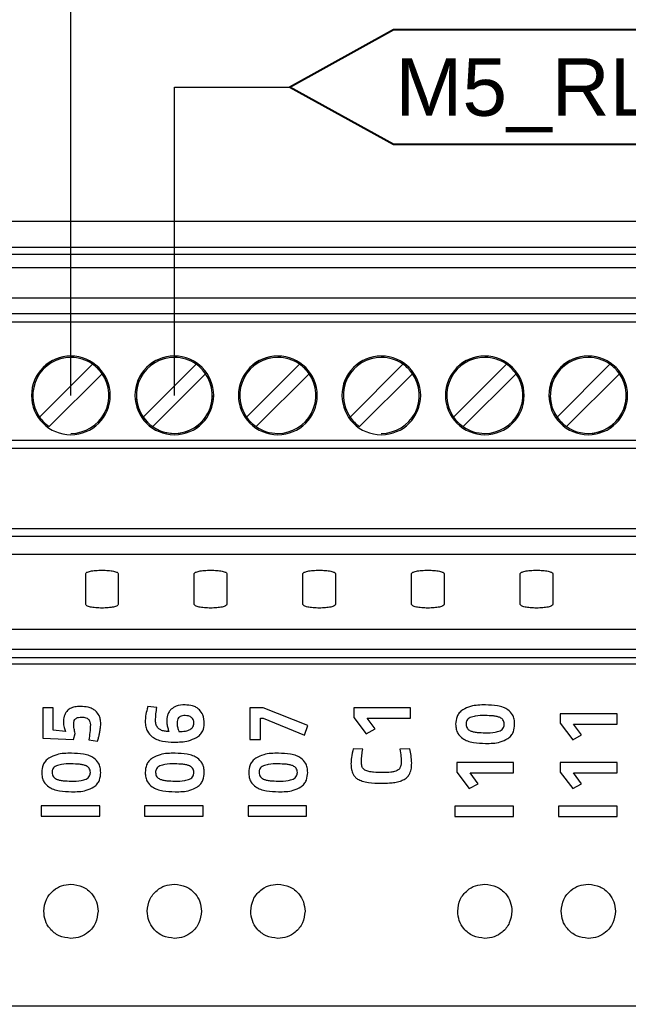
# Model space of a CAD drawing. Header units: millimetres. Extents: x 32696 to 36207, y 16706 to 17911.
# Drawn here: x 35110.7 to 35163.6, y 17551.1 to 17637 of the extents above; entities that cross this region are included whole.
import ezdxf
from ezdxf.enums import TextEntityAlignment as Align

# ---------------------------------------------------------------- set-up
doc = ezdxf.new("R2010")
doc.units = ezdxf.units.MM
doc.header["$LTSCALE"] = 0.1
doc.layers.get('0').update_dxf_attribs({"lineweight": 20})
doc.layers.add('COMANDOS', color=5, linetype='Continuous', lineweight=25)
doc.styles.get("Standard").update_dxf_attribs({"font": 'arial.ttf'})

# ---------------------------------------------------------------- blocks, each defined once
blk = doc.blocks.new('CLP-XP352')
at = {"lineweight": 9}
for p, q in [((35228.046, 17425.014), (35017.141, 17425.014)), ((35165.464, 17424.074), (35221.193, 17424.074)), ((35166.264, 17423.814), (35220.394, 17423.814)), ((35174.674, 17423.814), (35177.694, 17423.814)), ((35178.484, 17423.814), (35181.504, 17423.814)), ((35182.294, 17423.814), (35185.314, 17423.814)), ((35186.104, 17423.814), (35189.124, 17423.814)), ((35189.914, 17423.814), (35192.934, 17423.814)), ((35193.724, 17423.814), (35196.744, 17423.814)), ((35220.394, 17423.314), (35166.264, 17423.314)), ((35220.394, 17422.194), (35166.264, 17422.194)), ((35220.394, 17421.614), (35166.264, 17421.614)), ((35220.394, 17421.314), (35166.264, 17421.314)), ((35176.184, 17420.064), (35176.184, 17420.064)), ((35179.994, 17420.064), (35179.994, 17420.064)), ((35183.804, 17420.064), (35183.804, 17420.064)), ((35187.614, 17420.064), (35187.614, 17420.064)), ((35191.424, 17420.064), (35191.424, 17420.064)), ((35195.234, 17420.064), (35195.234, 17420.064)), ((35175.033, 17417.816), (35176.981, 17419.764)), ((35176.981, 17419.764), (35175.033, 17417.816)), ((35176.981, 17419.764), (35176.981, 17419.764)), ((35178.843, 17417.816), (35180.791, 17419.764)), ((35180.791, 17419.764), (35178.843, 17417.816)), ((35180.791, 17419.764), (35180.791, 17419.764)), ((35182.653, 17417.816), (35184.601, 17419.764)), ((35184.601, 17419.764), (35182.653, 17417.816)), ((35184.601, 17419.764), (35184.601, 17419.764)), ((35186.463, 17417.816), (35188.411, 17419.764)), ((35188.411, 17419.764), (35186.463, 17417.816)), ((35188.411, 17419.764), (35188.411, 17419.764)), ((35190.273, 17417.816), (35192.221, 17419.764)), ((35192.221, 17419.764), (35190.273, 17417.816)), ((35192.221, 17419.764), (35192.221, 17419.764)), ((35194.083, 17417.816), (35196.031, 17419.764)), ((35196.031, 17419.764), (35194.083, 17417.816)), ((35196.031, 17419.764), (35196.031, 17419.764)), ((35177.335, 17419.411), (35175.386, 17417.463)), ((35181.145, 17419.411), (35179.196, 17417.463)), ((35184.955, 17419.411), (35183.006, 17417.463)), ((35188.765, 17419.411), (35186.816, 17417.463)), ((35192.575, 17419.411), (35190.626, 17417.463)), ((35196.385, 17419.411), (35194.436, 17417.463)), ((35174.784, 17418.614), (35174.784, 17418.614)), ((35177.584, 17418.614), (35177.584, 17418.614)), ((35178.594, 17418.614), (35178.594, 17418.614)), ((35181.394, 17418.614), (35181.394, 17418.614)), ((35182.404, 17418.614), (35182.404, 17418.614)), ((35185.204, 17418.614), (35185.204, 17418.614)), ((35186.214, 17418.614), (35186.214, 17418.614)), ((35189.014, 17418.614), (35189.014, 17418.614)), ((35190.024, 17418.614), (35190.024, 17418.614)), ((35192.824, 17418.614), (35192.824, 17418.614)), ((35193.834, 17418.614), (35193.834, 17418.614)), ((35196.634, 17418.614), (35196.634, 17418.614)), ((35175.033, 17417.816), (35175.033, 17417.816)), ((35178.843, 17417.816), (35178.843, 17417.816)), ((35182.653, 17417.816), (35182.653, 17417.816)), ((35186.463, 17417.816), (35186.463, 17417.816)), ((35190.273, 17417.816), (35190.273, 17417.816)), ((35194.083, 17417.816), (35194.083, 17417.816)), ((35175.386, 17417.463), (35175.386, 17417.463)), ((35179.196, 17417.463), (35179.196, 17417.463)), ((35183.006, 17417.463), (35183.006, 17417.463)), ((35186.816, 17417.463), (35186.816, 17417.463)), ((35190.626, 17417.463), (35190.626, 17417.463)), ((35194.436, 17417.463), (35194.436, 17417.463)), ((35166.264, 17416.964), (35220.394, 17416.964)), ((35176.184, 17417.214), (35176.184, 17417.214)), ((35179.994, 17417.214), (35179.994, 17417.214)), ((35183.804, 17417.214), (35183.804, 17417.214)), ((35187.614, 17417.214), (35187.614, 17417.214)), ((35191.424, 17417.214), (35191.424, 17417.214)), ((35195.234, 17417.214), (35195.234, 17417.214)), ((35220.394, 17416.664), (35166.264, 17416.664)), ((35166.264, 17413.714), (35220.394, 17413.714)), ((35220.394, 17413.414), (35166.264, 17413.414)), ((35220.394, 17413.414), (35166.264, 17413.414)), ((35221.198, 17412.757), (35165.459, 17412.757)), ((35176.729, 17410.906), (35176.729, 17412.05)), ((35177.929, 17412.05), (35177.929, 17410.906)), ((35180.729, 17410.906), (35180.729, 17412.05)), ((35181.929, 17412.05), (35181.929, 17410.906)), ((35184.729, 17410.906), (35184.729, 17412.05)), ((35185.929, 17412.05), (35185.929, 17410.906)), ((35188.729, 17410.906), (35188.729, 17412.05)), ((35189.929, 17412.05), (35189.929, 17410.906)), ((35192.729, 17410.906), (35192.729, 17412.05)), ((35193.929, 17412.05), (35193.929, 17410.906)), ((35018.266, 17410.005), (35226.922, 17410.005)), ((35018.266, 17409.271), (35226.922, 17409.271)), ((35018.544, 17408.964), (35226.644, 17408.964)), ((35226.594, 17408.714), (35134.214, 17408.714)), ((35179.014, 17407.153), (35178.991, 17407.067)), ((35179.35, 17407.119), (35179.014, 17407.153)), ((35175.531, 17407.103), (35175.15, 17407.103)), ((35175.15, 17407.103), (35175.15, 17405.986)), ((35175.531, 17406.285), (35175.531, 17407.103)), ((35183.265, 17407.106), (35182.77, 17407.106)), ((35182.77, 17407.106), (35182.77, 17405.936)), ((35184.903, 17406.454), (35183.265, 17407.106)), ((35188.694, 17407.106), (35186.599, 17407.106)), ((35186.599, 17407.106), (35186.599, 17406.756)), ((35188.694, 17406.723), (35188.694, 17407.106)), ((35196.295, 17406.887), (35194.2, 17406.887)), ((35194.2, 17406.887), (35194.2, 17406.537)), ((35196.295, 17406.504), (35196.295, 17406.887)), ((35183.16, 17406.723), (35183.262, 17406.723)), ((35183.16, 17405.936), (35183.16, 17406.723)), ((35183.262, 17406.723), (35184.789, 17406.099)), ((35184.789, 17406.099), (35184.903, 17406.454)), ((35186.599, 17406.756), (35187.059, 17406.152)), ((35187.386, 17406.327), (35187.094, 17406.723)), ((35187.094, 17406.723), (35188.694, 17406.723)), ((35194.2, 17406.537), (35194.66, 17405.933)), ((35194.987, 17406.108), (35194.695, 17406.504)), ((35194.695, 17406.504), (35196.295, 17406.504)), ((35175.985, 17406.238), (35175.531, 17406.285)), ((35176.283, 17405.936), (35176.343, 17406.163)), ((35176.343, 17406.163), (35176.331, 17406.205)), ((35179.772, 17406.293), (35179.792, 17406.235)), ((35180.147, 17406.28), (35180.163, 17406.232)), ((35187.059, 17406.152), (35187.386, 17406.327)), ((35194.66, 17405.933), (35194.987, 17406.108)), ((35175.15, 17405.986), (35176.283, 17405.936)), ((35176.842, 17405.925), (35177.166, 17405.883)), ((35177.166, 17405.883), (35177.195, 17405.983)), ((35182.77, 17405.936), (35183.16, 17405.936)), ((35186.932, 17405.589), (35186.583, 17405.6)), ((35188.659, 17405.598), (35188.3, 17405.589)), ((35192.485, 17405.09), (35190.39, 17405.09)), ((35190.39, 17405.09), (35190.39, 17404.741)), ((35192.485, 17404.708), (35192.485, 17405.09)), ((35196.295, 17405.09), (35194.2, 17405.09)), ((35194.2, 17405.09), (35194.2, 17404.741)), ((35196.295, 17404.708), (35196.295, 17405.09)), ((35190.39, 17404.741), (35190.85, 17404.137)), ((35191.177, 17404.312), (35190.885, 17404.708)), ((35190.885, 17404.708), (35192.485, 17404.708)), ((35194.2, 17404.741), (35194.66, 17404.137)), ((35194.987, 17404.312), (35194.695, 17404.708)), ((35194.695, 17404.708), (35196.295, 17404.708)), ((35190.85, 17404.137), (35191.177, 17404.312)), ((35194.66, 17404.137), (35194.987, 17404.312)), ((35177.245, 17403.499), (35175.086, 17403.499)), ((35175.086, 17403.499), (35175.086, 17403.117)), ((35177.245, 17403.117), (35177.245, 17403.499)), ((35181.055, 17403.499), (35178.896, 17403.499)), ((35178.896, 17403.499), (35178.896, 17403.117)), ((35181.055, 17403.117), (35181.055, 17403.499)), ((35184.865, 17403.499), (35182.706, 17403.499)), ((35182.706, 17403.499), (35182.706, 17403.117)), ((35184.865, 17403.117), (35184.865, 17403.499)), ((35192.485, 17403.483), (35190.326, 17403.483)), ((35190.326, 17403.483), (35190.326, 17403.1)), ((35192.485, 17403.1), (35192.485, 17403.483)), ((35196.295, 17403.483), (35194.136, 17403.483)), ((35194.136, 17403.483), (35194.136, 17403.1)), ((35196.295, 17403.1), (35196.295, 17403.483)), ((35175.086, 17403.117), (35177.245, 17403.117)), ((35178.896, 17403.117), (35181.055, 17403.117)), ((35182.706, 17403.117), (35184.865, 17403.117)), ((35190.326, 17403.1), (35192.485, 17403.1)), ((35194.136, 17403.1), (35196.295, 17403.1)), ((35227.594, 17396.114), (35135.214, 17396.114))]:
    blk.add_line(p, q, dxfattribs=at)
for centre, radius, start, end in [((35176.184, 17418.614), 1.45, 90, 270), ((35176.184, 17418.614), 1.45, 90, 180.0004), ((35176.184, 17418.614), 1.4, 90, 214.7134), ((35176.184, 17418.614), 1.45, 270, 90), ((35176.184, 17418.614), 1.45, 0.0004, 90), ((35176.184, 17418.614), 1.4, 55.2866, 90), ((35179.994, 17418.614), 1.45, 90, 270), ((35179.994, 17418.614), 1.45, 90, 180.0004), ((35179.994, 17418.614), 1.4, 90, 214.7134), ((35179.994, 17418.614), 1.45, 270, 90), ((35179.994, 17418.614), 1.45, 0.0004, 90), ((35179.994, 17418.614), 1.4, 55.2866, 90), ((35183.804, 17418.614), 1.45, 90, 270), ((35183.804, 17418.614), 1.45, 90, 180.0004), ((35183.804, 17418.614), 1.4, 90, 214.7134), ((35183.804, 17418.614), 1.45, 270, 90), ((35183.804, 17418.614), 1.45, 0.0004, 90), ((35183.804, 17418.614), 1.4, 55.2866, 90), ((35187.614, 17418.614), 1.45, 90, 270), ((35187.614, 17418.614), 1.45, 90, 180.0004), ((35187.614, 17418.614), 1.4, 90, 214.7134), ((35187.614, 17418.614), 1.45, 270, 90), ((35187.614, 17418.614), 1.45, 0.0004, 90), ((35187.614, 17418.614), 1.4, 55.2866, 90), ((35191.424, 17418.614), 1.45, 90, 270), ((35191.424, 17418.614), 1.45, 90, 180.0004), ((35191.424, 17418.614), 1.4, 90, 214.7134), ((35191.424, 17418.614), 1.45, 270, 90), ((35191.424, 17418.614), 1.45, 0.0004, 90), ((35191.424, 17418.614), 1.4, 55.2866, 90), ((35195.234, 17418.614), 1.45, 90, 270), ((35195.234, 17418.614), 1.45, 90, 180.0004), ((35195.234, 17418.614), 1.4, 90, 214.7134), ((35195.234, 17418.614), 1.45, 270, 90), ((35195.234, 17418.614), 1.45, 0.0004, 90), ((35195.234, 17418.614), 1.4, 55.2866, 90), ((35176.184, 17418.614), 1.4, 34.7134, 55.2866), ((35179.994, 17418.614), 1.4, 34.7134, 55.2866), ((35183.804, 17418.614), 1.4, 34.7134, 55.2866), ((35187.614, 17418.614), 1.4, 34.7134, 55.2866), ((35191.424, 17418.614), 1.4, 34.7134, 55.2866), ((35195.234, 17418.614), 1.4, 34.7134, 55.2866), ((35176.184, 17418.614), 1.4, 270, 34.7134), ((35179.994, 17418.614), 1.4, 270, 34.7134), ((35183.804, 17418.614), 1.4, 270, 34.7134), ((35187.614, 17418.614), 1.4, 270, 34.7134), ((35191.424, 17418.614), 1.4, 270, 34.7134), ((35195.234, 17418.614), 1.4, 270, 34.7134), ((35179.994, 17418.614), 1.4, 180.0004, 270), ((35179.994, 17418.614), 1.4, 270, 0.0004), ((35195.234, 17418.614), 1.4, 180.0004, 270), ((35195.234, 17418.614), 1.4, 270, 0.0004), ((35176.184, 17418.614), 1.4, 214.7134, 235.2866), ((35179.994, 17418.614), 1.4, 214.7134, 235.2866), ((35183.804, 17418.614), 1.4, 214.7134, 235.2866), ((35187.614, 17418.614), 1.4, 214.7134, 235.2866), ((35191.424, 17418.614), 1.4, 214.7134, 235.2866), ((35195.234, 17418.614), 1.4, 214.7134, 235.2866), ((35179.994, 17418.614), 1.4, 235.2866, 270), ((35183.804, 17418.614), 1.4, 235.2866, 270), ((35191.424, 17418.614), 1.4, 235.2866, 270)]:
    blk.add_arc(centre, radius, start, end, dxfattribs=at)
for points, knots in [([(35176.729, 17412.05), (35176.738, 17412.066), (35176.756, 17412.099), (35176.895, 17412.14), (35177.093, 17412.168), (35177.329, 17412.178), (35177.565, 17412.168), (35177.763, 17412.14), (35177.902, 17412.099), (35177.92, 17412.066), (35177.929, 17412.05)], [0, 0, 0, 0, 0.125, 0.25, 0.375, 0.5, 0.625, 0.75, 0.875, 1, 1, 1, 1]), ([(35180.729, 17412.05), (35180.738, 17412.066), (35180.756, 17412.099), (35180.895, 17412.14), (35181.093, 17412.168), (35181.329, 17412.178), (35181.565, 17412.168), (35181.763, 17412.14), (35181.902, 17412.099), (35181.92, 17412.066), (35181.929, 17412.05)], [0, 0, 0, 0, 0.125, 0.25, 0.375, 0.5, 0.625, 0.75, 0.875, 1, 1, 1, 1]), ([(35184.729, 17412.05), (35184.738, 17412.066), (35184.756, 17412.099), (35184.895, 17412.14), (35185.093, 17412.168), (35185.329, 17412.178), (35185.565, 17412.168), (35185.763, 17412.14), (35185.902, 17412.099), (35185.92, 17412.066), (35185.929, 17412.05)], [0, 0, 0, 0, 0.125, 0.25, 0.375, 0.5, 0.625, 0.75, 0.875, 1, 1, 1, 1]), ([(35188.729, 17412.05), (35188.738, 17412.066), (35188.756, 17412.099), (35188.895, 17412.14), (35189.093, 17412.168), (35189.329, 17412.178), (35189.565, 17412.168), (35189.763, 17412.14), (35189.902, 17412.099), (35189.92, 17412.066), (35189.929, 17412.05)], [0, 0, 0, 0, 0.125, 0.25, 0.375, 0.5, 0.625, 0.75, 0.875, 1, 1, 1, 1]), ([(35192.729, 17412.05), (35192.738, 17412.066), (35192.756, 17412.099), (35192.895, 17412.14), (35193.093, 17412.168), (35193.329, 17412.178), (35193.565, 17412.168), (35193.763, 17412.14), (35193.902, 17412.099), (35193.92, 17412.066), (35193.929, 17412.05)], [0, 0, 0, 0, 0.125, 0.25, 0.375, 0.5, 0.625, 0.75, 0.875, 1, 1, 1, 1]), ([(35177.929, 17410.906), (35177.919, 17410.89), (35177.901, 17410.857), (35177.763, 17410.816), (35177.564, 17410.788), (35177.329, 17410.778), (35177.094, 17410.788), (35176.895, 17410.816), (35176.756, 17410.857), (35176.738, 17410.89), (35176.729, 17410.906)], [0, 0, 0, 0, 0.125383, 0.250022, 0.374875, 0.499714, 0.624357, 0.749712, 0.87484, 1, 1, 1, 1]), ([(35181.929, 17410.906), (35181.919, 17410.89), (35181.901, 17410.857), (35181.763, 17410.816), (35181.564, 17410.788), (35181.329, 17410.778), (35181.094, 17410.788), (35180.895, 17410.816), (35180.756, 17410.857), (35180.738, 17410.89), (35180.729, 17410.906)], [0, 0, 0, 0, 0.1253829, 0.2500224, 0.3748747, 0.4997144, 0.6243573, 0.7497117, 0.8748399, 1, 1, 1, 1]), ([(35185.929, 17410.906), (35185.919, 17410.89), (35185.901, 17410.857), (35185.763, 17410.816), (35185.564, 17410.788), (35185.329, 17410.778), (35185.094, 17410.788), (35184.895, 17410.816), (35184.756, 17410.857), (35184.738, 17410.89), (35184.729, 17410.906)], [0, 0, 0, 0, 0.1253829, 0.2500224, 0.3748747, 0.4997144, 0.6243573, 0.7497117, 0.8748399, 1, 1, 1, 1]), ([(35189.929, 17410.906), (35189.919, 17410.89), (35189.901, 17410.857), (35189.763, 17410.816), (35189.564, 17410.788), (35189.329, 17410.778), (35189.094, 17410.788), (35188.895, 17410.816), (35188.756, 17410.857), (35188.738, 17410.89), (35188.729, 17410.906)], [0, 0, 0, 0, 0.125383, 0.250022, 0.374875, 0.499714, 0.624357, 0.749712, 0.87484, 1, 1, 1, 1]), ([(35193.929, 17410.906), (35193.919, 17410.89), (35193.901, 17410.857), (35193.763, 17410.816), (35193.564, 17410.788), (35193.329, 17410.778), (35193.094, 17410.788), (35192.895, 17410.816), (35192.756, 17410.857), (35192.738, 17410.89), (35192.729, 17410.906)], [0, 0, 0, 0, 0.1253829, 0.2500224, 0.3748747, 0.4997144, 0.6243573, 0.7497117, 0.8748399, 1, 1, 1, 1]), ([(35176.54, 17407.158), (35176.469, 17407.155), (35176.336, 17407.149), (35176.157, 17407.087), (35176.014, 17406.972), (35175.921, 17406.788), (35175.913, 17406.644), (35175.909, 17406.565)], [0, 0, 0, 0, 0.217049, 0.399651, 0.564051, 0.763436, 1, 1, 1, 1]), ([(35177.09, 17406.995), (35177.05, 17407.023), (35176.969, 17407.082), (35176.782, 17407.146), (35176.635, 17407.153), (35176.54, 17407.158)], [0, 0, 0, 0, 0.2475567, 0.5145992, 1, 1, 1, 1]), ([(35180.39, 17407.214), (35180.275, 17407.21), (35180.087, 17407.203), (35179.936, 17407.097), (35179.877, 17407.056)], [0, 0, 0, 0, 0.614487, 1, 1, 1, 1]), ([(35180.915, 17407.036), (35180.879, 17407.067), (35180.804, 17407.13), (35180.625, 17407.2), (35180.482, 17407.208), (35180.39, 17407.214)], [0, 0, 0, 0, 0.24928, 0.515211, 1, 1, 1, 1]), ([(35191.448, 17407.214), (35191.262, 17407.212), (35190.969, 17407.209), (35190.707, 17407.081), (35190.612, 17407.035)], [0, 0, 0, 0, 0.635344, 1, 1, 1, 1]), ([(35192.274, 17407.036), (35192.22, 17407.067), (35192.101, 17407.136), (35191.82, 17407.201), (35191.597, 17407.209), (35191.448, 17407.214)], [0, 0, 0, 0, 0.217517, 0.479492, 1, 1, 1, 1]), ([(35176.359, 17406.704), (35176.374, 17406.714), (35176.406, 17406.737), (35176.482, 17406.76), (35176.543, 17406.763), (35176.583, 17406.765)], [0, 0, 0, 0, 0.2299319, 0.4930005, 1, 1, 1, 1]), ([(35176.583, 17406.765), (35176.635, 17406.762), (35176.721, 17406.759), (35176.792, 17406.711), (35176.82, 17406.693)], [0, 0, 0, 0, 0.603577, 1, 1, 1, 1]), ([(35177.283, 17406.532), (35177.281, 17406.584), (35177.275, 17406.685), (35177.222, 17406.853), (35177.139, 17406.941), (35177.09, 17406.995)], [0, 0, 0, 0, 0.305201, 0.582162, 1, 1, 1, 1]), ([(35178.991, 17407.067), (35178.969, 17406.978), (35178.93, 17406.826), (35178.924, 17406.67), (35178.922, 17406.604)], [0, 0, 0, 0, 0.580949, 1, 1, 1, 1]), ([(35179.303, 17406.629), (35179.306, 17406.714), (35179.312, 17406.879), (35179.338, 17407.041), (35179.35, 17407.119)], [0, 0, 0, 0, 0.520418, 1, 1, 1, 1]), ([(35179.877, 17407.056), (35179.849, 17407.023), (35179.79, 17406.957), (35179.725, 17406.796), (35179.717, 17406.667), (35179.712, 17406.584)], [0, 0, 0, 0, 0.250633, 0.516306, 1, 1, 1, 1]), ([(35180.392, 17406.82), (35180.358, 17406.819), (35180.295, 17406.816), (35180.211, 17406.788), (35180.143, 17406.736), (35180.099, 17406.653), (35180.095, 17406.587), (35180.093, 17406.551)], [0, 0, 0, 0, 0.221177, 0.406496, 0.571463, 0.768387, 1, 1, 1, 1]), ([(35180.628, 17406.748), (35180.591, 17406.771), (35180.518, 17406.816), (35180.433, 17406.819), (35180.392, 17406.82)], [0, 0, 0, 0, 0.51538, 1, 1, 1, 1]), ([(35181.093, 17406.522), (35181.087, 17406.636), (35181.077, 17406.827), (35180.962, 17406.976), (35180.915, 17407.036)], [0, 0, 0, 0, 0.597783, 1, 1, 1, 1]), ([(35190.612, 17407.035), (35190.567, 17406.999), (35190.48, 17406.93), (35190.372, 17406.749), (35190.36, 17406.599), (35190.351, 17406.504)], [0, 0, 0, 0, 0.275479, 0.542903, 1, 1, 1, 1]), ([(35191.439, 17406.82), (35191.316, 17406.821), (35191.129, 17406.821), (35190.951, 17406.767), (35190.89, 17406.748)], [0, 0, 0, 0, 0.658032, 1, 1, 1, 1]), ([(35191.987, 17406.748), (35191.952, 17406.761), (35191.871, 17406.79), (35191.687, 17406.815), (35191.539, 17406.818), (35191.439, 17406.82)], [0, 0, 0, 0, 0.20023, 0.460667, 1, 1, 1, 1]), ([(35192.523, 17406.504), (35192.52, 17406.566), (35192.513, 17406.684), (35192.444, 17406.881), (35192.338, 17406.978), (35192.274, 17407.036)], [0, 0, 0, 0, 0.3049042, 0.5798709, 1, 1, 1, 1]), ([(35175.909, 17406.565), (35175.913, 17406.505), (35175.922, 17406.392), (35175.965, 17406.287), (35175.985, 17406.238)], [0, 0, 0, 0, 0.535128, 1, 1, 1, 1]), ([(35176.29, 17406.532), (35176.29, 17406.551), (35176.292, 17406.588), (35176.311, 17406.651), (35176.341, 17406.684), (35176.359, 17406.704)], [0, 0, 0, 0, 0.3061782, 0.5836954, 1, 1, 1, 1]), ([(35176.331, 17406.205), (35176.317, 17406.262), (35176.293, 17406.37), (35176.29, 17406.48), (35176.29, 17406.532)], [0, 0, 0, 0, 0.530886, 1, 1, 1, 1]), ([(35176.82, 17406.693), (35176.834, 17406.678), (35176.862, 17406.649), (35176.896, 17406.578), (35176.9, 17406.521), (35176.902, 17406.485)], [0, 0, 0, 0, 0.261976, 0.529218, 1, 1, 1, 1]), ([(35176.902, 17406.485), (35176.898, 17406.389), (35176.89, 17406.201), (35176.858, 17406.016), (35176.842, 17405.925)], [0, 0, 0, 0, 0.508935, 1, 1, 1, 1]), ([(35177.255, 17406.242), (35177.264, 17406.299), (35177.279, 17406.395), (35177.282, 17406.492), (35177.283, 17406.532)], [0, 0, 0, 0, 0.591394, 1, 1, 1, 1]), ([(35178.922, 17406.604), (35178.925, 17406.539), (35178.932, 17406.416), (35179.004, 17406.208), (35179.114, 17406.102), (35179.18, 17406.038)], [0, 0, 0, 0, 0.301678, 0.576602, 1, 1, 1, 1]), ([(35179.792, 17406.235), (35179.736, 17406.237), (35179.635, 17406.241), (35179.497, 17406.281), (35179.387, 17406.356), (35179.313, 17406.478), (35179.306, 17406.576), (35179.303, 17406.629)], [0, 0, 0, 0, 0.232284, 0.424944, 0.591549, 0.781857, 1, 1, 1, 1]), ([(35179.712, 17406.584), (35179.717, 17406.536), (35179.726, 17406.437), (35179.757, 17406.342), (35179.772, 17406.293)], [0, 0, 0, 0, 0.489165, 1, 1, 1, 1]), ([(35180.093, 17406.551), (35180.096, 17406.501), (35180.102, 17406.408), (35180.133, 17406.32), (35180.147, 17406.28)], [0, 0, 0, 0, 0.540764, 1, 1, 1, 1]), ([(35180.163, 17406.232), (35180.243, 17406.235), (35180.384, 17406.239), (35180.547, 17406.287), (35180.636, 17406.35), (35180.681, 17406.405), (35180.708, 17406.471), (35180.711, 17406.518), (35180.712, 17406.543)], [0, 0, 0, 0, 0.341306, 0.597849, 0.702956, 0.799871, 0.896286, 1, 1, 1, 1]), ([(35180.712, 17406.543), (35180.711, 17406.566), (35180.709, 17406.611), (35180.686, 17406.685), (35180.65, 17406.724), (35180.628, 17406.748)], [0, 0, 0, 0, 0.306858, 0.584268, 1, 1, 1, 1]), ([(35180.812, 17406.013), (35180.86, 17406.047), (35180.952, 17406.112), (35181.069, 17406.285), (35181.084, 17406.431), (35181.093, 17406.522)], [0, 0, 0, 0, 0.286488, 0.555081, 1, 1, 1, 1]), ([(35190.351, 17406.504), (35190.355, 17406.443), (35190.362, 17406.325), (35190.435, 17406.128), (35190.545, 17406.032), (35190.612, 17405.973)], [0, 0, 0, 0, 0.300764, 0.574255, 1, 1, 1, 1]), ([(35190.89, 17406.748), (35190.863, 17406.734), (35190.812, 17406.706), (35190.762, 17406.643), (35190.736, 17406.574), (35190.734, 17406.529), (35190.732, 17406.505)], [0, 0, 0, 0, 0.292413, 0.55813, 0.769655, 1, 1, 1, 1]), ([(35190.732, 17406.505), (35190.734, 17406.476), (35190.738, 17406.418), (35190.776, 17406.347), (35190.829, 17406.294), (35190.87, 17406.273), (35190.891, 17406.262)], [0, 0, 0, 0, 0.287559, 0.552203, 0.765697, 1, 1, 1, 1]), ([(35192.142, 17406.507), (35192.14, 17406.536), (35192.136, 17406.593), (35192.1, 17406.664), (35192.048, 17406.716), (35192.008, 17406.737), (35191.987, 17406.748)], [0, 0, 0, 0, 0.288903, 0.553829, 0.766744, 1, 1, 1, 1]), ([(35191.987, 17406.263), (35192.013, 17406.278), (35192.063, 17406.306), (35192.113, 17406.37), (35192.138, 17406.438), (35192.141, 17406.483), (35192.142, 17406.507)], [0, 0, 0, 0, 0.292816, 0.559186, 0.77068, 1, 1, 1, 1]), ([(35192.274, 17405.972), (35192.316, 17406.007), (35192.401, 17406.078), (35192.503, 17406.26), (35192.516, 17406.409), (35192.523, 17406.504)], [0, 0, 0, 0, 0.270664, 0.537437, 1, 1, 1, 1]), ([(35177.195, 17405.983), (35177.207, 17406.026), (35177.231, 17406.111), (35177.247, 17406.199), (35177.255, 17406.242)], [0, 0, 0, 0, 0.5018829, 1, 1, 1, 1]), ([(35179.18, 17406.038), (35179.235, 17406.004), (35179.352, 17405.93), (35179.626, 17405.856), (35179.843, 17405.847), (35179.985, 17405.842)], [0, 0, 0, 0, 0.228778, 0.492641, 1, 1, 1, 1]), ([(35190.891, 17406.262), (35190.927, 17406.249), (35191.008, 17406.219), (35191.193, 17406.193), (35191.341, 17406.19), (35191.441, 17406.188)], [0, 0, 0, 0, 0.202241, 0.463134, 1, 1, 1, 1]), ([(35191.441, 17406.188), (35191.563, 17406.188), (35191.75, 17406.187), (35191.926, 17406.244), (35191.987, 17406.263)], [0, 0, 0, 0, 0.657967, 1, 1, 1, 1]), ([(35179.985, 17405.842), (35180.165, 17405.845), (35180.453, 17405.85), (35180.714, 17405.969), (35180.812, 17406.013)], [0, 0, 0, 0, 0.6232385, 1, 1, 1, 1]), ([(35190.612, 17405.973), (35190.668, 17405.942), (35190.79, 17405.874), (35191.074, 17405.807), (35191.299, 17405.8), (35191.448, 17405.794)], [0, 0, 0, 0, 0.2206873, 0.4835354, 1, 1, 1, 1]), ([(35191.448, 17405.794), (35191.634, 17405.796), (35191.924, 17405.798), (35192.181, 17405.926), (35192.274, 17405.972)], [0, 0, 0, 0, 0.639398, 1, 1, 1, 1]), ([(35176.209, 17405.434), (35176.022, 17405.432), (35175.729, 17405.429), (35175.467, 17405.302), (35175.372, 17405.255)], [0, 0, 0, 0, 0.635344, 1, 1, 1, 1]), ([(35177.034, 17405.257), (35176.98, 17405.288), (35176.861, 17405.356), (35176.58, 17405.422), (35176.357, 17405.429), (35176.209, 17405.434)], [0, 0, 0, 0, 0.217517, 0.479492, 1, 1, 1, 1]), ([(35180.019, 17405.434), (35179.832, 17405.432), (35179.539, 17405.429), (35179.277, 17405.302), (35179.182, 17405.255)], [0, 0, 0, 0, 0.6353439, 1, 1, 1, 1]), ([(35180.844, 17405.257), (35180.79, 17405.288), (35180.671, 17405.356), (35180.39, 17405.422), (35180.167, 17405.429), (35180.019, 17405.434)], [0, 0, 0, 0, 0.217517, 0.479492, 1, 1, 1, 1]), ([(35183.829, 17405.434), (35183.642, 17405.432), (35183.349, 17405.429), (35183.087, 17405.302), (35182.992, 17405.255)], [0, 0, 0, 0, 0.635344, 1, 1, 1, 1]), ([(35184.654, 17405.257), (35184.6, 17405.288), (35184.481, 17405.356), (35184.2, 17405.422), (35183.977, 17405.429), (35183.829, 17405.434)], [0, 0, 0, 0, 0.217517, 0.479492, 1, 1, 1, 1]), ([(35186.583, 17405.6), (35186.555, 17405.492), (35186.509, 17405.311), (35186.5, 17405.124), (35186.497, 17405.049)], [0, 0, 0, 0, 0.597969, 1, 1, 1, 1]), ([(35186.884, 17405.133), (35186.888, 17405.211), (35186.894, 17405.364), (35186.92, 17405.515), (35186.932, 17405.589)], [0, 0, 0, 0, 0.507686, 1, 1, 1, 1]), ([(35188.3, 17405.589), (35188.315, 17405.496), (35188.339, 17405.335), (35188.343, 17405.172), (35188.345, 17405.103)], [0, 0, 0, 0, 0.576529, 1, 1, 1, 1]), ([(35188.732, 17405.068), (35188.727, 17405.163), (35188.719, 17405.341), (35188.678, 17405.516), (35188.659, 17405.598)], [0, 0, 0, 0, 0.528732, 1, 1, 1, 1]), ([(35175.372, 17405.255), (35175.328, 17405.22), (35175.24, 17405.15), (35175.133, 17404.969), (35175.12, 17404.819), (35175.112, 17404.725)], [0, 0, 0, 0, 0.275479, 0.542903, 1, 1, 1, 1]), ([(35175.65, 17404.968), (35175.623, 17404.954), (35175.573, 17404.927), (35175.522, 17404.864), (35175.496, 17404.795), (35175.494, 17404.75), (35175.493, 17404.726)], [0, 0, 0, 0, 0.292413, 0.55813, 0.769655, 1, 1, 1, 1]), ([(35176.199, 17405.041), (35176.076, 17405.041), (35175.889, 17405.042), (35175.711, 17404.987), (35175.65, 17404.968)], [0, 0, 0, 0, 0.658032, 1, 1, 1, 1]), ([(35176.747, 17404.968), (35176.712, 17404.981), (35176.631, 17405.01), (35176.447, 17405.035), (35176.299, 17405.039), (35176.199, 17405.041)], [0, 0, 0, 0, 0.20023, 0.460667, 1, 1, 1, 1]), ([(35176.902, 17404.727), (35176.9, 17404.757), (35176.896, 17404.813), (35176.86, 17404.884), (35176.808, 17404.936), (35176.768, 17404.957), (35176.747, 17404.968)], [0, 0, 0, 0, 0.288903, 0.553829, 0.766744, 1, 1, 1, 1]), ([(35177.283, 17404.725), (35177.28, 17404.787), (35177.273, 17404.904), (35177.204, 17405.101), (35177.098, 17405.198), (35177.034, 17405.257)], [0, 0, 0, 0, 0.3049042, 0.5798709, 1, 1, 1, 1]), ([(35179.182, 17405.255), (35179.138, 17405.22), (35179.05, 17405.15), (35178.943, 17404.969), (35178.93, 17404.819), (35178.922, 17404.725)], [0, 0, 0, 0, 0.275479, 0.542903, 1, 1, 1, 1]), ([(35179.46, 17404.968), (35179.433, 17404.954), (35179.383, 17404.927), (35179.332, 17404.864), (35179.306, 17404.795), (35179.304, 17404.75), (35179.303, 17404.726)], [0, 0, 0, 0, 0.292413, 0.55813, 0.769655, 1, 1, 1, 1]), ([(35180.009, 17405.041), (35179.886, 17405.041), (35179.699, 17405.042), (35179.521, 17404.987), (35179.46, 17404.968)], [0, 0, 0, 0, 0.658032, 1, 1, 1, 1]), ([(35180.557, 17404.968), (35180.522, 17404.981), (35180.441, 17405.01), (35180.257, 17405.035), (35180.109, 17405.039), (35180.009, 17405.041)], [0, 0, 0, 0, 0.20023, 0.460667, 1, 1, 1, 1]), ([(35180.712, 17404.727), (35180.71, 17404.757), (35180.706, 17404.813), (35180.67, 17404.884), (35180.618, 17404.936), (35180.578, 17404.957), (35180.557, 17404.968)], [0, 0, 0, 0, 0.288903, 0.553829, 0.766744, 1, 1, 1, 1]), ([(35181.093, 17404.725), (35181.09, 17404.787), (35181.083, 17404.904), (35181.014, 17405.101), (35180.908, 17405.198), (35180.844, 17405.257)], [0, 0, 0, 0, 0.304904, 0.579871, 1, 1, 1, 1]), ([(35182.992, 17405.255), (35182.948, 17405.22), (35182.86, 17405.15), (35182.753, 17404.969), (35182.74, 17404.819), (35182.732, 17404.725)], [0, 0, 0, 0, 0.275479, 0.542903, 1, 1, 1, 1]), ([(35183.27, 17404.968), (35183.243, 17404.954), (35183.193, 17404.927), (35183.142, 17404.864), (35183.116, 17404.795), (35183.114, 17404.75), (35183.113, 17404.726)], [0, 0, 0, 0, 0.2924127, 0.5581304, 0.7696554, 1, 1, 1, 1]), ([(35183.819, 17405.041), (35183.696, 17405.041), (35183.509, 17405.042), (35183.331, 17404.987), (35183.27, 17404.968)], [0, 0, 0, 0, 0.658032, 1, 1, 1, 1]), ([(35184.367, 17404.968), (35184.332, 17404.981), (35184.251, 17405.01), (35184.067, 17405.035), (35183.919, 17405.039), (35183.819, 17405.041)], [0, 0, 0, 0, 0.20023, 0.460667, 1, 1, 1, 1]), ([(35184.522, 17404.727), (35184.52, 17404.757), (35184.516, 17404.813), (35184.48, 17404.884), (35184.428, 17404.936), (35184.388, 17404.957), (35184.367, 17404.968)], [0, 0, 0, 0, 0.288903, 0.553829, 0.766744, 1, 1, 1, 1]), ([(35184.903, 17404.725), (35184.9, 17404.787), (35184.893, 17404.904), (35184.824, 17405.101), (35184.718, 17405.198), (35184.654, 17405.257)], [0, 0, 0, 0, 0.304904, 0.579871, 1, 1, 1, 1]), ([(35186.497, 17405.049), (35186.5, 17404.978), (35186.505, 17404.847), (35186.56, 17404.68), (35186.641, 17404.558), (35186.709, 17404.507), (35186.743, 17404.482)], [0, 0, 0, 0, 0.32843, 0.607321, 0.805592, 1, 1, 1, 1]), ([(35186.94, 17404.874), (35186.93, 17404.891), (35186.909, 17404.928), (35186.888, 17405.017), (35186.886, 17405.087), (35186.884, 17405.133)], [0, 0, 0, 0, 0.216625, 0.478278, 1, 1, 1, 1]), ([(35188.345, 17405.103), (35188.343, 17405.064), (35188.34, 17404.992), (35188.308, 17404.901), (35188.26, 17404.836), (35188.22, 17404.811), (35188.2, 17404.798)], [0, 0, 0, 0, 0.328851, 0.605769, 0.803271, 1, 1, 1, 1]), ([(35188.666, 17404.691), (35188.687, 17404.753), (35188.729, 17404.876), (35188.731, 17405.005), (35188.732, 17405.068)], [0, 0, 0, 0, 0.507664, 1, 1, 1, 1]), ([(35175.112, 17404.725), (35175.115, 17404.663), (35175.122, 17404.545), (35175.195, 17404.348), (35175.305, 17404.252), (35175.372, 17404.194)], [0, 0, 0, 0, 0.300764, 0.5742548, 1, 1, 1, 1]), ([(35175.493, 17404.726), (35175.495, 17404.696), (35175.498, 17404.639), (35175.536, 17404.567), (35175.589, 17404.515), (35175.63, 17404.493), (35175.651, 17404.482)], [0, 0, 0, 0, 0.287559, 0.552203, 0.765697, 1, 1, 1, 1]), ([(35176.747, 17404.483), (35176.773, 17404.498), (35176.823, 17404.526), (35176.873, 17404.59), (35176.898, 17404.659), (35176.901, 17404.704), (35176.902, 17404.727)], [0, 0, 0, 0, 0.292816, 0.559186, 0.77068, 1, 1, 1, 1]), ([(35177.034, 17404.192), (35177.077, 17404.228), (35177.161, 17404.298), (35177.264, 17404.48), (35177.276, 17404.63), (35177.283, 17404.725)], [0, 0, 0, 0, 0.270664, 0.537437, 1, 1, 1, 1]), ([(35178.922, 17404.725), (35178.925, 17404.663), (35178.932, 17404.545), (35179.005, 17404.348), (35179.115, 17404.252), (35179.182, 17404.194)], [0, 0, 0, 0, 0.300764, 0.574255, 1, 1, 1, 1]), ([(35179.303, 17404.726), (35179.305, 17404.696), (35179.308, 17404.639), (35179.346, 17404.567), (35179.399, 17404.515), (35179.44, 17404.493), (35179.461, 17404.482)], [0, 0, 0, 0, 0.287559, 0.552203, 0.765697, 1, 1, 1, 1]), ([(35180.557, 17404.483), (35180.583, 17404.498), (35180.633, 17404.526), (35180.683, 17404.59), (35180.708, 17404.659), (35180.711, 17404.704), (35180.712, 17404.727)], [0, 0, 0, 0, 0.292816, 0.559186, 0.77068, 1, 1, 1, 1]), ([(35180.844, 17404.192), (35180.887, 17404.228), (35180.971, 17404.298), (35181.074, 17404.48), (35181.086, 17404.63), (35181.093, 17404.725)], [0, 0, 0, 0, 0.2706635, 0.5374366, 1, 1, 1, 1]), ([(35182.732, 17404.725), (35182.735, 17404.663), (35182.742, 17404.545), (35182.815, 17404.348), (35182.925, 17404.252), (35182.992, 17404.194)], [0, 0, 0, 0, 0.300764, 0.574255, 1, 1, 1, 1]), ([(35183.113, 17404.726), (35183.115, 17404.696), (35183.118, 17404.639), (35183.156, 17404.567), (35183.209, 17404.515), (35183.25, 17404.493), (35183.271, 17404.482)], [0, 0, 0, 0, 0.2875587, 0.5522027, 0.7656972, 1, 1, 1, 1]), ([(35184.367, 17404.483), (35184.393, 17404.498), (35184.443, 17404.526), (35184.493, 17404.59), (35184.518, 17404.659), (35184.521, 17404.704), (35184.522, 17404.727)], [0, 0, 0, 0, 0.292816, 0.559186, 0.77068, 1, 1, 1, 1]), ([(35184.654, 17404.192), (35184.697, 17404.228), (35184.781, 17404.298), (35184.884, 17404.48), (35184.896, 17404.63), (35184.903, 17404.725)], [0, 0, 0, 0, 0.2706635, 0.5374366, 1, 1, 1, 1]), ([(35187.151, 17404.759), (35187.1, 17404.773), (35187.02, 17404.794), (35186.962, 17404.852), (35186.94, 17404.874)], [0, 0, 0, 0, 0.626427, 1, 1, 1, 1]), ([(35187.681, 17404.722), (35187.564, 17404.722), (35187.386, 17404.721), (35187.211, 17404.75), (35187.151, 17404.759)], [0, 0, 0, 0, 0.659688, 1, 1, 1, 1]), ([(35188.2, 17404.798), (35188.168, 17404.785), (35188.093, 17404.754), (35187.917, 17404.727), (35187.776, 17404.724), (35187.681, 17404.722)], [0, 0, 0, 0, 0.199836, 0.459725, 1, 1, 1, 1]), ([(35188.453, 17404.47), (35188.503, 17404.502), (35188.591, 17404.56), (35188.643, 17404.652), (35188.666, 17404.691)], [0, 0, 0, 0, 0.566916, 1, 1, 1, 1]), ([(35175.651, 17404.482), (35175.687, 17404.469), (35175.768, 17404.44), (35175.953, 17404.414), (35176.101, 17404.411), (35176.201, 17404.409)], [0, 0, 0, 0, 0.202241, 0.463134, 1, 1, 1, 1]), ([(35176.201, 17404.409), (35176.323, 17404.408), (35176.51, 17404.407), (35176.686, 17404.464), (35176.747, 17404.483)], [0, 0, 0, 0, 0.657967, 1, 1, 1, 1]), ([(35179.461, 17404.482), (35179.497, 17404.469), (35179.578, 17404.44), (35179.763, 17404.414), (35179.911, 17404.411), (35180.011, 17404.409)], [0, 0, 0, 0, 0.202241, 0.463134, 1, 1, 1, 1]), ([(35180.011, 17404.409), (35180.133, 17404.408), (35180.32, 17404.407), (35180.496, 17404.464), (35180.557, 17404.483)], [0, 0, 0, 0, 0.657967, 1, 1, 1, 1]), ([(35183.271, 17404.482), (35183.307, 17404.469), (35183.388, 17404.44), (35183.573, 17404.414), (35183.721, 17404.411), (35183.821, 17404.409)], [0, 0, 0, 0, 0.202241, 0.463134, 1, 1, 1, 1]), ([(35183.821, 17404.409), (35183.943, 17404.408), (35184.13, 17404.407), (35184.306, 17404.464), (35184.367, 17404.483)], [0, 0, 0, 0, 0.657967, 1, 1, 1, 1]), ([(35186.743, 17404.482), (35186.798, 17404.455), (35186.923, 17404.394), (35187.219, 17404.339), (35187.455, 17404.333), (35187.615, 17404.328)], [0, 0, 0, 0, 0.205023, 0.465199, 1, 1, 1, 1]), ([(35187.615, 17404.328), (35187.716, 17404.329), (35187.881, 17404.33), (35188.046, 17404.351), (35188.11, 17404.359)], [0, 0, 0, 0, 0.609166, 1, 1, 1, 1]), ([(35188.11, 17404.359), (35188.179, 17404.372), (35188.298, 17404.395), (35188.407, 17404.447), (35188.453, 17404.47)], [0, 0, 0, 0, 0.5820439, 1, 1, 1, 1]), ([(35175.372, 17404.194), (35175.428, 17404.163), (35175.55, 17404.094), (35175.834, 17404.028), (35176.059, 17404.02), (35176.209, 17404.015)], [0, 0, 0, 0, 0.220687, 0.483535, 1, 1, 1, 1]), ([(35176.209, 17404.015), (35176.394, 17404.016), (35176.684, 17404.019), (35176.941, 17404.146), (35177.034, 17404.192)], [0, 0, 0, 0, 0.639398, 1, 1, 1, 1]), ([(35179.182, 17404.194), (35179.238, 17404.163), (35179.36, 17404.094), (35179.644, 17404.028), (35179.869, 17404.02), (35180.019, 17404.015)], [0, 0, 0, 0, 0.220687, 0.483535, 1, 1, 1, 1]), ([(35180.019, 17404.015), (35180.204, 17404.016), (35180.494, 17404.019), (35180.751, 17404.146), (35180.844, 17404.192)], [0, 0, 0, 0, 0.639398, 1, 1, 1, 1]), ([(35182.992, 17404.194), (35183.048, 17404.163), (35183.17, 17404.094), (35183.454, 17404.028), (35183.679, 17404.02), (35183.829, 17404.015)], [0, 0, 0, 0, 0.220687, 0.483535, 1, 1, 1, 1]), ([(35183.829, 17404.015), (35184.014, 17404.016), (35184.304, 17404.019), (35184.561, 17404.146), (35184.654, 17404.192)], [0, 0, 0, 0, 0.639398, 1, 1, 1, 1]), ([(35175.185, 17399.614), (35175.204, 17399.763), (35175.242, 17400.056), (35175.509, 17400.381), (35175.835, 17400.578), (35176.067, 17400.602), (35176.185, 17400.614)], [0, 0, 0, 0, 0.283707, 0.557916, 0.775023, 1, 1, 1, 1]), ([(35176.185, 17400.614), (35176.334, 17400.594), (35176.627, 17400.556), (35176.952, 17400.289), (35177.149, 17399.963), (35177.173, 17399.732), (35177.185, 17399.614)], [0, 0, 0, 0, 0.283707, 0.557916, 0.775023, 1, 1, 1, 1]), ([(35178.995, 17399.614), (35179.014, 17399.763), (35179.052, 17400.056), (35179.319, 17400.381), (35179.645, 17400.578), (35179.877, 17400.602), (35179.995, 17400.614)], [0, 0, 0, 0, 0.283707, 0.557916, 0.775023, 1, 1, 1, 1]), ([(35179.995, 17400.614), (35180.144, 17400.594), (35180.437, 17400.556), (35180.762, 17400.289), (35180.959, 17399.963), (35180.983, 17399.732), (35180.995, 17399.614)], [0, 0, 0, 0, 0.283707, 0.557916, 0.775023, 1, 1, 1, 1]), ([(35182.805, 17399.614), (35182.824, 17399.763), (35182.862, 17400.056), (35183.129, 17400.381), (35183.455, 17400.578), (35183.687, 17400.602), (35183.805, 17400.614)], [0, 0, 0, 0, 0.2837074, 0.5579157, 0.7750228, 1, 1, 1, 1]), ([(35183.805, 17400.614), (35183.954, 17400.594), (35184.247, 17400.556), (35184.572, 17400.289), (35184.769, 17399.963), (35184.793, 17399.732), (35184.805, 17399.614)], [0, 0, 0, 0, 0.283707, 0.557916, 0.775023, 1, 1, 1, 1]), ([(35190.425, 17399.614), (35190.444, 17399.763), (35190.482, 17400.056), (35190.749, 17400.381), (35191.075, 17400.578), (35191.307, 17400.602), (35191.425, 17400.614)], [0, 0, 0, 0, 0.283707, 0.557916, 0.775023, 1, 1, 1, 1]), ([(35191.425, 17400.614), (35191.574, 17400.594), (35191.867, 17400.556), (35192.192, 17400.289), (35192.389, 17399.963), (35192.413, 17399.732), (35192.425, 17399.614)], [0, 0, 0, 0, 0.2837074, 0.5579157, 0.7750228, 1, 1, 1, 1]), ([(35194.235, 17399.614), (35194.254, 17399.763), (35194.292, 17400.056), (35194.559, 17400.381), (35194.885, 17400.578), (35195.117, 17400.602), (35195.235, 17400.614)], [0, 0, 0, 0, 0.283707, 0.557916, 0.775023, 1, 1, 1, 1]), ([(35195.235, 17400.614), (35195.384, 17400.594), (35195.677, 17400.556), (35196.002, 17400.289), (35196.199, 17399.963), (35196.223, 17399.732), (35196.235, 17399.614)], [0, 0, 0, 0, 0.283707, 0.557916, 0.775023, 1, 1, 1, 1]), ([(35176.185, 17398.614), (35176.036, 17398.633), (35175.743, 17398.671), (35175.417, 17398.938), (35175.22, 17399.264), (35175.197, 17399.496), (35175.185, 17399.614)], [0, 0, 0, 0, 0.283707, 0.557916, 0.775023, 1, 1, 1, 1]), ([(35177.185, 17399.614), (35177.165, 17399.465), (35177.127, 17399.172), (35176.86, 17398.846), (35176.534, 17398.649), (35176.303, 17398.626), (35176.185, 17398.614)], [0, 0, 0, 0, 0.2837074, 0.5579157, 0.7750228, 1, 1, 1, 1]), ([(35179.995, 17398.614), (35179.846, 17398.633), (35179.553, 17398.671), (35179.227, 17398.938), (35179.03, 17399.264), (35179.007, 17399.496), (35178.995, 17399.614)], [0, 0, 0, 0, 0.283707, 0.557916, 0.775023, 1, 1, 1, 1]), ([(35180.995, 17399.614), (35180.975, 17399.465), (35180.937, 17399.172), (35180.67, 17398.846), (35180.344, 17398.649), (35180.113, 17398.626), (35179.995, 17398.614)], [0, 0, 0, 0, 0.283707, 0.557916, 0.775023, 1, 1, 1, 1]), ([(35183.805, 17398.614), (35183.656, 17398.633), (35183.363, 17398.671), (35183.037, 17398.938), (35182.84, 17399.264), (35182.817, 17399.496), (35182.805, 17399.614)], [0, 0, 0, 0, 0.283707, 0.557916, 0.775023, 1, 1, 1, 1]), ([(35184.805, 17399.614), (35184.785, 17399.465), (35184.747, 17399.172), (35184.48, 17398.846), (35184.154, 17398.649), (35183.923, 17398.626), (35183.805, 17398.614)], [0, 0, 0, 0, 0.283707, 0.557916, 0.775023, 1, 1, 1, 1]), ([(35191.425, 17398.614), (35191.276, 17398.633), (35190.983, 17398.671), (35190.657, 17398.938), (35190.46, 17399.264), (35190.437, 17399.496), (35190.425, 17399.614)], [0, 0, 0, 0, 0.283707, 0.557916, 0.775023, 1, 1, 1, 1]), ([(35192.425, 17399.614), (35192.405, 17399.465), (35192.367, 17399.172), (35192.1, 17398.846), (35191.774, 17398.649), (35191.543, 17398.626), (35191.425, 17398.614)], [0, 0, 0, 0, 0.283707, 0.557916, 0.775023, 1, 1, 1, 1]), ([(35195.235, 17398.614), (35195.086, 17398.633), (35194.793, 17398.671), (35194.467, 17398.938), (35194.27, 17399.264), (35194.247, 17399.496), (35194.235, 17399.614)], [0, 0, 0, 0, 0.283707, 0.557916, 0.775023, 1, 1, 1, 1]), ([(35196.235, 17399.614), (35196.215, 17399.465), (35196.177, 17399.172), (35195.91, 17398.846), (35195.584, 17398.649), (35195.353, 17398.626), (35195.235, 17398.614)], [0, 0, 0, 0, 0.283707, 0.557916, 0.775023, 1, 1, 1, 1])]:
    blk.add_open_spline(points, degree=3, knots=knots, dxfattribs=at)
blk = doc.blocks.new('COMMAND_TAG')
blk.add_lwpolyline([(34954.395, 17316.024), (34954.395, 17306.024), (34981.988, 17306.024), (34991.019, 17311.021), (34981.988, 17316.018), (34954.395, 17316.024)])
blk.add_attdef('NAME', text='', height=5).set_placement((34970.553, 17311.022), align=Align.MIDDLE_CENTER)

msp = doc.modelspace()

# ---------------------------------------------------------------- linework, layer by layer
at = {"layer": 'COMANDOS', "lineweight": 20}
for p, q in [((35115.112, 17604.292), (35115.113, 17645.435)), ((35124.113, 17604.29), (35124.114, 17631.12)), ((35124.114, 17631.12), (35134.142, 17631.12))]:
    msp.add_line(p, q, dxfattribs=at)

# ---------------------------------------------------------------- block references
at = {"xscale": 2.3625, "yscale": 2.3625, "zscale": 2.3625}
msp.add_blockref('CLP-XP352', (-47988.622, -23547.183), dxfattribs=at)
at = {"layer": 'COMANDOS', "lineweight": 20}
ref = msp.add_blockref('COMMAND_TAG', (70125.161, 320.099), dxfattribs=dict(at, xscale=-1))
ref.add_attrib('NAME', 'M5_RL', dxfattribs={"layer": '0', "height": 5}).set_placement((35154.607, 17631.121), align=Align.MIDDLE_CENTER)

doc.saveas('drawing.dxf')
